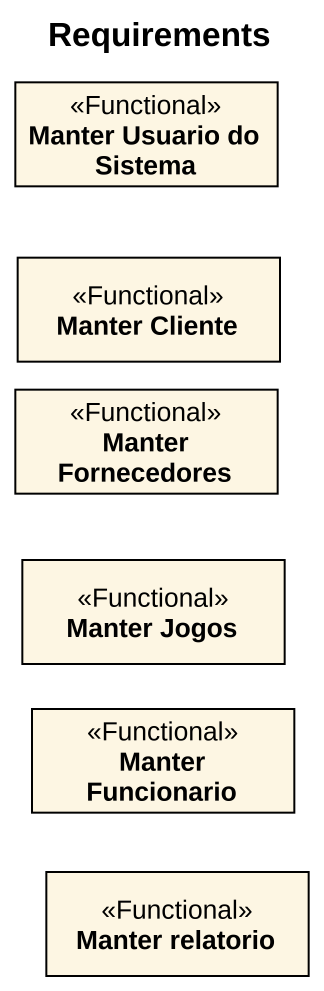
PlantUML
@startuml
title Requirements
hide circle
hide empty members
class "Manter Usuario do Sistema" as Manter_Usuario_do_Sistema <<Functional>>
class "Manter Cliente" as Manter_Cliente <<Functional>>
class "Manter Fornecedores" as Manter_Fornecedores <<Functional>>
class "Manter Jogos" as Manter_Jogos <<Functional>>
class "Manter Funcionario" as Manter_Funcionario <<Functional>>
class "Manter relatorio" as Manter_relatorio <<Functional>>
@enduml
